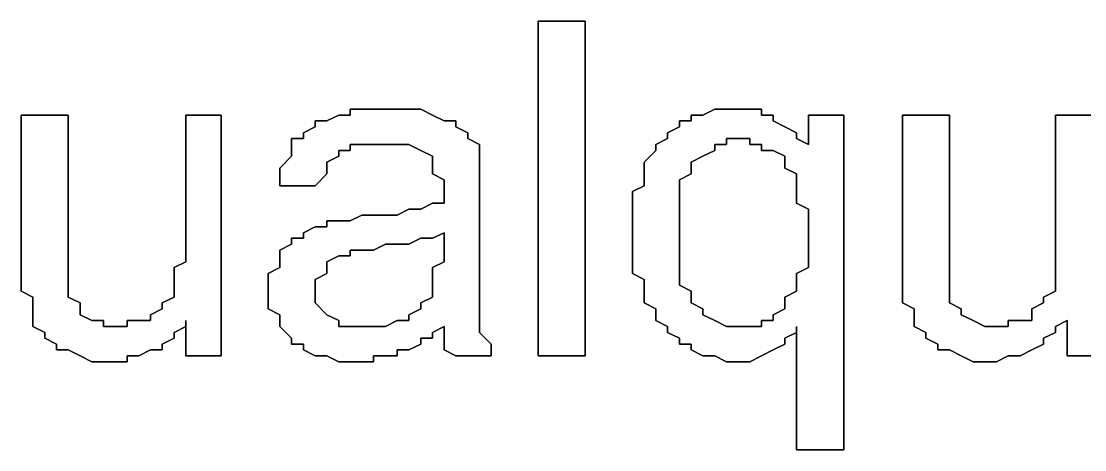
# Model space of a CAD drawing. Header units: metres. Extents: x 2.9 to 42.8, y 1.7 to 28.7.
# Drawn here: x 38.3046 to 38.6239, y 15.2365 to 15.3652 of the extents above; entities that cross this region are included whole.
import ezdxf

# ---------------------------------------------------------------- set-up
doc = ezdxf.new("R2010")
doc.units = ezdxf.units.M
doc.layers.add('GRIS', color=8, linetype='Continuous')

msp = doc.modelspace()

# ---------------------------------------------------------------- linework, layer by layer
at = {"layer": 'GRIS', "lineweight": -3}
for points in [[(38.4739, 15.3652), (38.4598, 15.3652), (38.4739, 15.3652)], [(38.4598, 15.3652), (38.4598, 15.2647), (38.4598, 15.3652)], [(38.4739, 15.2647), (38.4739, 15.3652), (38.4739, 15.2647)], [(38.3187, 15.337), (38.3046, 15.337), (38.3187, 15.337)], [(38.3046, 15.337), (38.3046, 15.2929), (38.3046, 15.337)], [(38.3187, 15.2964), (38.3187, 15.337), (38.3187, 15.2964)], [(38.3646, 15.337), (38.354, 15.337), (38.3646, 15.337)], [(38.354, 15.337), (38.354, 15.2982), (38.354, 15.337)], [(38.3646, 15.2647), (38.3646, 15.337), (38.3646, 15.2647)], [(38.3999, 15.337), (38.3963, 15.3353), (38.3999, 15.337)], [(38.4034, 15.337), (38.3999, 15.337), (38.4034, 15.337)], [(38.4069, 15.3388), (38.4034, 15.3388), (38.4069, 15.3388)], [(38.4034, 15.3388), (38.4034, 15.337), (38.4034, 15.3388)], [(38.4104, 15.3388), (38.4069, 15.3388), (38.4104, 15.3388)], [(38.414, 15.3388), (38.4104, 15.3388), (38.414, 15.3388)], [(38.4175, 15.3388), (38.414, 15.3388), (38.4175, 15.3388)], [(38.421, 15.3388), (38.4175, 15.3388), (38.421, 15.3388)], [(38.4246, 15.3388), (38.421, 15.3388), (38.4246, 15.3388)], [(38.4281, 15.337), (38.4246, 15.3388), (38.4281, 15.337)], [(38.4316, 15.3353), (38.4281, 15.337), (38.4316, 15.3353)], [(38.5092, 15.337), (38.5057, 15.337), (38.5092, 15.337)], [(38.5057, 15.337), (38.5057, 15.3353), (38.5057, 15.337)], [(38.5128, 15.3388), (38.5092, 15.337), (38.5128, 15.3388)], [(38.5163, 15.3388), (38.5128, 15.3388), (38.5163, 15.3388)], [(38.5198, 15.3388), (38.5163, 15.3388), (38.5198, 15.3388)], [(38.5233, 15.3388), (38.5198, 15.3388), (38.5233, 15.3388)], [(38.5269, 15.3388), (38.5233, 15.3388), (38.5269, 15.3388)], [(38.5269, 15.337), (38.5269, 15.3388), (38.5269, 15.337)], [(38.5304, 15.337), (38.5269, 15.337), (38.5304, 15.337)], [(38.5304, 15.3353), (38.5304, 15.337), (38.5304, 15.3353)], [(38.5516, 15.337), (38.541, 15.337), (38.5516, 15.337)], [(38.541, 15.337), (38.541, 15.3282), (38.541, 15.337)], [(38.5516, 15.2365), (38.5516, 15.337), (38.5516, 15.2365)], [(38.5833, 15.337), (38.5692, 15.337), (38.5833, 15.337)], [(38.5692, 15.337), (38.5692, 15.2929), (38.5692, 15.337)], [(38.5833, 15.2964), (38.5833, 15.337), (38.5833, 15.2964)], [(38.6292, 15.337), (38.6151, 15.337), (38.6292, 15.337)], [(38.6151, 15.337), (38.6151, 15.2982), (38.6151, 15.337)], [(38.3928, 15.3335), (38.3893, 15.3317), (38.3928, 15.3335)], [(38.3963, 15.3353), (38.3928, 15.3353), (38.3963, 15.3353)], [(38.3928, 15.3353), (38.3928, 15.3335), (38.3928, 15.3353)], [(38.4351, 15.3353), (38.4316, 15.3353), (38.4351, 15.3353)], [(38.4351, 15.3335), (38.4351, 15.3353), (38.4351, 15.3335)], [(38.4387, 15.3317), (38.4351, 15.3335), (38.4387, 15.3317)], [(38.5022, 15.3335), (38.4986, 15.3317), (38.5022, 15.3335)], [(38.5057, 15.3353), (38.5022, 15.3353), (38.5057, 15.3353)], [(38.5022, 15.3353), (38.5022, 15.3335), (38.5022, 15.3353)], [(38.5339, 15.3335), (38.5304, 15.3353), (38.5339, 15.3335)], [(38.5374, 15.3317), (38.5339, 15.3335), (38.5374, 15.3317)], [(38.3893, 15.33), (38.3857, 15.33), (38.3893, 15.33)], [(38.3857, 15.33), (38.3857, 15.3282), (38.3857, 15.33)], [(38.3893, 15.3317), (38.3893, 15.33), (38.3893, 15.3317)], [(38.4387, 15.33), (38.4387, 15.3317), (38.4387, 15.33)], [(38.4422, 15.3282), (38.4387, 15.33), (38.4422, 15.3282)], [(38.4986, 15.33), (38.4951, 15.3282), (38.4986, 15.33)], [(38.4986, 15.3317), (38.4986, 15.33), (38.4986, 15.3317)], [(38.5163, 15.3282), (38.5163, 15.33), (38.5163, 15.3282)], [(38.5163, 15.33), (38.5198, 15.33), (38.5163, 15.33)], [(38.5198, 15.33), (38.5233, 15.33), (38.5198, 15.33)], [(38.5233, 15.33), (38.5233, 15.3282), (38.5233, 15.33)], [(38.5374, 15.33), (38.5374, 15.3317), (38.5374, 15.33)], [(38.541, 15.3282), (38.5374, 15.33), (38.541, 15.3282)], [(38.3857, 15.3282), (38.3857, 15.3264), (38.3857, 15.3282)], [(38.3857, 15.3264), (38.3857, 15.3247), (38.3857, 15.3264)], [(38.3999, 15.3247), (38.3999, 15.3264), (38.3999, 15.3247)], [(38.3999, 15.3264), (38.4034, 15.3264), (38.3999, 15.3264)], [(38.4034, 15.3264), (38.4034, 15.3282), (38.4034, 15.3264)], [(38.4034, 15.3282), (38.4069, 15.3282), (38.4034, 15.3282)], [(38.4069, 15.3282), (38.4104, 15.3282), (38.4069, 15.3282)], [(38.4104, 15.3282), (38.414, 15.3282), (38.4104, 15.3282)], [(38.414, 15.3282), (38.4175, 15.3282), (38.414, 15.3282)], [(38.4175, 15.3282), (38.421, 15.3282), (38.4175, 15.3282)], [(38.421, 15.3282), (38.4246, 15.3264), (38.421, 15.3282)], [(38.4246, 15.3264), (38.4281, 15.3247), (38.4246, 15.3264)], [(38.4422, 15.3247), (38.4422, 15.3282), (38.4422, 15.3247)], [(38.4951, 15.3264), (38.4916, 15.3229), (38.4951, 15.3264)], [(38.4951, 15.3282), (38.4951, 15.3264), (38.4951, 15.3282)], [(38.5092, 15.3247), (38.5128, 15.3264), (38.5092, 15.3247)], [(38.5128, 15.3264), (38.5128, 15.3282), (38.5128, 15.3264)], [(38.5128, 15.3282), (38.5163, 15.3282), (38.5128, 15.3282)], [(38.5233, 15.3282), (38.5269, 15.3282), (38.5233, 15.3282)], [(38.5269, 15.3282), (38.5269, 15.3264), (38.5269, 15.3282)], [(38.5269, 15.3264), (38.5304, 15.3264), (38.5269, 15.3264)], [(38.5304, 15.3264), (38.5339, 15.3247), (38.5304, 15.3264)], [(38.3857, 15.3247), (38.3822, 15.3211), (38.3857, 15.3247)], [(38.3963, 15.3229), (38.3999, 15.3247), (38.3963, 15.3229)], [(38.4281, 15.3247), (38.4281, 15.3229), (38.4281, 15.3247)], [(38.4422, 15.3229), (38.4422, 15.3247), (38.4422, 15.3229)], [(38.5057, 15.3229), (38.5092, 15.3247), (38.5057, 15.3229)], [(38.5339, 15.3247), (38.5339, 15.3211), (38.5339, 15.3247)], [(38.3822, 15.3211), (38.3822, 15.3194), (38.3822, 15.3211)], [(38.3963, 15.3211), (38.3963, 15.3229), (38.3963, 15.3211)], [(38.3963, 15.3194), (38.3963, 15.3211), (38.3963, 15.3194)], [(38.4281, 15.3229), (38.4281, 15.3211), (38.4281, 15.3229)], [(38.4281, 15.3211), (38.4281, 15.3194), (38.4281, 15.3211)], [(38.4422, 15.3211), (38.4422, 15.3229), (38.4422, 15.3211)], [(38.4422, 15.3194), (38.4422, 15.3211), (38.4422, 15.3194)], [(38.4916, 15.3229), (38.4916, 15.3211), (38.4916, 15.3229)], [(38.4916, 15.3211), (38.4916, 15.3194), (38.4916, 15.3211)], [(38.5057, 15.3211), (38.5057, 15.3229), (38.5057, 15.3211)], [(38.5057, 15.3194), (38.5057, 15.3211), (38.5057, 15.3194)], [(38.5339, 15.3211), (38.5374, 15.3194), (38.5339, 15.3211)], [(38.3822, 15.3194), (38.3822, 15.3158), (38.3822, 15.3194)], [(38.3928, 15.3158), (38.3963, 15.3194), (38.3928, 15.3158)], [(38.4281, 15.3194), (38.4316, 15.3176), (38.4281, 15.3194)], [(38.4316, 15.3176), (38.4316, 15.3141), (38.4316, 15.3176)], [(38.4422, 15.3176), (38.4422, 15.3194), (38.4422, 15.3176)], [(38.4422, 15.3141), (38.4422, 15.3176), (38.4422, 15.3141)], [(38.4916, 15.3194), (38.4916, 15.3158), (38.4916, 15.3194)], [(38.5022, 15.3176), (38.5057, 15.3194), (38.5022, 15.3176)], [(38.5022, 15.3158), (38.5022, 15.3176), (38.5022, 15.3158)], [(38.5374, 15.3194), (38.5374, 15.3176), (38.5374, 15.3194)], [(38.5374, 15.3176), (38.5374, 15.3158), (38.5374, 15.3176)], [(38.3822, 15.3158), (38.3928, 15.3158), (38.3822, 15.3158)], [(38.4316, 15.3141), (38.4316, 15.3106), (38.4316, 15.3141)], [(38.4422, 15.3123), (38.4422, 15.3141), (38.4422, 15.3123)], [(38.4916, 15.3158), (38.4881, 15.3141), (38.4916, 15.3158)], [(38.4881, 15.3141), (38.4881, 15.3123), (38.4881, 15.3141)], [(38.5022, 15.3123), (38.5022, 15.3158), (38.5022, 15.3123)], [(38.5374, 15.3158), (38.5374, 15.3141), (38.5374, 15.3158)], [(38.5374, 15.3141), (38.5374, 15.3106), (38.5374, 15.3141)], [(38.4281, 15.3106), (38.4246, 15.3088), (38.4281, 15.3106)], [(38.4316, 15.3106), (38.4281, 15.3106), (38.4316, 15.3106)], [(38.4422, 15.2947), (38.4422, 15.3123), (38.4422, 15.2947)], [(38.4881, 15.3123), (38.4881, 15.3088), (38.4881, 15.3123)], [(38.5022, 15.3106), (38.5022, 15.3123), (38.5022, 15.3106)], [(38.5022, 15.3088), (38.5022, 15.3106), (38.5022, 15.3088)], [(38.5374, 15.3106), (38.541, 15.3088), (38.5374, 15.3106)], [(38.421, 15.3088), (38.4175, 15.307), (38.421, 15.3088)], [(38.4246, 15.3088), (38.421, 15.3088), (38.4246, 15.3088)], [(38.4881, 15.3088), (38.4881, 15.307), (38.4881, 15.3088)], [(38.5022, 15.3053), (38.5022, 15.3088), (38.5022, 15.3053)], [(38.541, 15.3088), (38.541, 15.3053), (38.541, 15.3088)], [(38.3999, 15.3053), (38.3963, 15.3053), (38.3999, 15.3053)], [(38.3963, 15.3053), (38.3963, 15.3035), (38.3963, 15.3053)], [(38.4034, 15.3053), (38.3999, 15.3053), (38.4034, 15.3053)], [(38.4069, 15.307), (38.4034, 15.3053), (38.4069, 15.307)], [(38.4104, 15.307), (38.4069, 15.307), (38.4104, 15.307)], [(38.414, 15.307), (38.4104, 15.307), (38.414, 15.307)], [(38.4175, 15.307), (38.414, 15.307), (38.4175, 15.307)], [(38.4881, 15.307), (38.4881, 15.3053), (38.4881, 15.307)], [(38.4881, 15.3053), (38.4881, 15.3017), (38.4881, 15.3053)], [(38.5022, 15.3017), (38.5022, 15.3053), (38.5022, 15.3017)], [(38.541, 15.3053), (38.541, 15.3035), (38.541, 15.3053)], [(38.3928, 15.3035), (38.3893, 15.3017), (38.3928, 15.3035)], [(38.3893, 15.3017), (38.3893, 15.3), (38.3893, 15.3017)], [(38.3963, 15.3035), (38.3928, 15.3035), (38.3963, 15.3035)], [(38.4281, 15.3), (38.4316, 15.3017), (38.4281, 15.3)], [(38.4316, 15.3017), (38.4316, 15.2964), (38.4316, 15.3017)], [(38.4881, 15.3017), (38.4881, 15.3), (38.4881, 15.3017)], [(38.5022, 15.2982), (38.5022, 15.3017), (38.5022, 15.2982)], [(38.541, 15.3035), (38.541, 15.3), (38.541, 15.3035)], [(38.354, 15.2982), (38.354, 15.2964), (38.354, 15.2982)], [(38.3857, 15.2982), (38.3822, 15.2964), (38.3857, 15.2982)], [(38.3893, 15.3), (38.3857, 15.3), (38.3893, 15.3)], [(38.3857, 15.3), (38.3857, 15.2982), (38.3857, 15.3)], [(38.4104, 15.2964), (38.414, 15.2982), (38.4104, 15.2964)], [(38.414, 15.2982), (38.4175, 15.2982), (38.414, 15.2982)], [(38.4175, 15.2982), (38.421, 15.2982), (38.4175, 15.2982)], [(38.421, 15.2982), (38.4246, 15.3), (38.421, 15.2982)], [(38.4246, 15.3), (38.4281, 15.3), (38.4246, 15.3)], [(38.4881, 15.3), (38.4881, 15.2964), (38.4881, 15.3)], [(38.5022, 15.2964), (38.5022, 15.2982), (38.5022, 15.2964)], [(38.541, 15.3), (38.541, 15.2964), (38.541, 15.3)], [(38.6151, 15.2982), (38.6151, 15.2964), (38.6151, 15.2982)], [(38.3187, 15.2947), (38.3187, 15.2964), (38.3187, 15.2947)], [(38.3187, 15.2912), (38.3187, 15.2947), (38.3187, 15.2912)], [(38.354, 15.2964), (38.354, 15.2929), (38.354, 15.2964)], [(38.3822, 15.2964), (38.3822, 15.2929), (38.3822, 15.2964)], [(38.3963, 15.2929), (38.3999, 15.2947), (38.3963, 15.2929)], [(38.3999, 15.2947), (38.4034, 15.2947), (38.3999, 15.2947)], [(38.4034, 15.2947), (38.4034, 15.2964), (38.4034, 15.2947)], [(38.4034, 15.2964), (38.4069, 15.2964), (38.4034, 15.2964)], [(38.4069, 15.2964), (38.4104, 15.2964), (38.4069, 15.2964)], [(38.4316, 15.2964), (38.4316, 15.2929), (38.4316, 15.2964)], [(38.4422, 15.2912), (38.4422, 15.2947), (38.4422, 15.2912)], [(38.4881, 15.2964), (38.4881, 15.2947), (38.4881, 15.2964)], [(38.4881, 15.2947), (38.4881, 15.2912), (38.4881, 15.2947)], [(38.5022, 15.2929), (38.5022, 15.2964), (38.5022, 15.2929)], [(38.541, 15.2964), (38.541, 15.2947), (38.541, 15.2964)], [(38.541, 15.2947), (38.541, 15.2912), (38.541, 15.2947)], [(38.5833, 15.2947), (38.5833, 15.2964), (38.5833, 15.2947)], [(38.5833, 15.2912), (38.5833, 15.2947), (38.5833, 15.2912)], [(38.6151, 15.2964), (38.6151, 15.2929), (38.6151, 15.2964)], [(38.3046, 15.2929), (38.3046, 15.2894), (38.3046, 15.2929)], [(38.354, 15.2929), (38.3505, 15.2912), (38.354, 15.2929)], [(38.3822, 15.2929), (38.3822, 15.2912), (38.3822, 15.2929)], [(38.3963, 15.2912), (38.3963, 15.2929), (38.3963, 15.2912)], [(38.4316, 15.2929), (38.4281, 15.2912), (38.4316, 15.2929)], [(38.5022, 15.2912), (38.5022, 15.2929), (38.5022, 15.2912)], [(38.5692, 15.2929), (38.5692, 15.2894), (38.5692, 15.2929)], [(38.6151, 15.2929), (38.6151, 15.2912), (38.6151, 15.2929)], [(38.3046, 15.2894), (38.3046, 15.2876), (38.3046, 15.2894)], [(38.3187, 15.2876), (38.3187, 15.2912), (38.3187, 15.2876)], [(38.3505, 15.2912), (38.3505, 15.2876), (38.3505, 15.2912)], [(38.3822, 15.2912), (38.3787, 15.2894), (38.3822, 15.2912)], [(38.3787, 15.2894), (38.3787, 15.2859), (38.3787, 15.2894)], [(38.3928, 15.2876), (38.3963, 15.2894), (38.3928, 15.2876)], [(38.3963, 15.2894), (38.3963, 15.2912), (38.3963, 15.2894)], [(38.4281, 15.2912), (38.4281, 15.2876), (38.4281, 15.2912)], [(38.4422, 15.2876), (38.4422, 15.2912), (38.4422, 15.2876)], [(38.4881, 15.2912), (38.4881, 15.2894), (38.4881, 15.2912)], [(38.4881, 15.2894), (38.4916, 15.2876), (38.4881, 15.2894)], [(38.5022, 15.2876), (38.5022, 15.2912), (38.5022, 15.2876)], [(38.541, 15.2912), (38.5374, 15.2894), (38.541, 15.2912)], [(38.5374, 15.2894), (38.5374, 15.2876), (38.5374, 15.2894)], [(38.5692, 15.2894), (38.5692, 15.2876), (38.5692, 15.2894)], [(38.5833, 15.2876), (38.5833, 15.2912), (38.5833, 15.2876)], [(38.6151, 15.2912), (38.6151, 15.2876), (38.6151, 15.2912)], [(38.3046, 15.2876), (38.3046, 15.2841), (38.3046, 15.2876)], [(38.3187, 15.2859), (38.3187, 15.2876), (38.3187, 15.2859)], [(38.3187, 15.2841), (38.3187, 15.2859), (38.3187, 15.2841)], [(38.3505, 15.2876), (38.3505, 15.2859), (38.3505, 15.2876)], [(38.3505, 15.2859), (38.3505, 15.2841), (38.3505, 15.2859)], [(38.3787, 15.2859), (38.3787, 15.2841), (38.3787, 15.2859)], [(38.3928, 15.2859), (38.3928, 15.2876), (38.3928, 15.2859)], [(38.3928, 15.2841), (38.3928, 15.2859), (38.3928, 15.2841)], [(38.4281, 15.2876), (38.4281, 15.2859), (38.4281, 15.2876)], [(38.4281, 15.2859), (38.4281, 15.2841), (38.4281, 15.2859)], [(38.4422, 15.2859), (38.4422, 15.2876), (38.4422, 15.2859)], [(38.4422, 15.2823), (38.4422, 15.2859), (38.4422, 15.2823)], [(38.4916, 15.2876), (38.4916, 15.2841), (38.4916, 15.2876)], [(38.5022, 15.2859), (38.5022, 15.2876), (38.5022, 15.2859)], [(38.5057, 15.2841), (38.5022, 15.2859), (38.5057, 15.2841)], [(38.5374, 15.2876), (38.5374, 15.2859), (38.5374, 15.2876)], [(38.5374, 15.2859), (38.5374, 15.2841), (38.5374, 15.2859)], [(38.5692, 15.2876), (38.5692, 15.2841), (38.5692, 15.2876)], [(38.5833, 15.2859), (38.5833, 15.2876), (38.5833, 15.2859)], [(38.5833, 15.2841), (38.5833, 15.2859), (38.5833, 15.2841)], [(38.6151, 15.2876), (38.6151, 15.2859), (38.6151, 15.2876)], [(38.6151, 15.2859), (38.6151, 15.2841), (38.6151, 15.2859)], [(38.3046, 15.2841), (38.3081, 15.2823), (38.3046, 15.2841)], [(38.3081, 15.2823), (38.3081, 15.2806), (38.3081, 15.2823)], [(38.3187, 15.2823), (38.3187, 15.2841), (38.3187, 15.2823)], [(38.3223, 15.2806), (38.3187, 15.2823), (38.3223, 15.2806)], [(38.3505, 15.2823), (38.3469, 15.2806), (38.3505, 15.2823)], [(38.3505, 15.2841), (38.3505, 15.2823), (38.3505, 15.2841)], [(38.3787, 15.2841), (38.3787, 15.2806), (38.3787, 15.2841)], [(38.3928, 15.2823), (38.3928, 15.2841), (38.3928, 15.2823)], [(38.3928, 15.2806), (38.3928, 15.2823), (38.3928, 15.2806)], [(38.4281, 15.2823), (38.4246, 15.2806), (38.4281, 15.2823)], [(38.4281, 15.2841), (38.4281, 15.2823), (38.4281, 15.2841)], [(38.4422, 15.2806), (38.4422, 15.2823), (38.4422, 15.2806)], [(38.4916, 15.2841), (38.4916, 15.2823), (38.4916, 15.2841)], [(38.4916, 15.2823), (38.4916, 15.2806), (38.4916, 15.2823)], [(38.5057, 15.2823), (38.5057, 15.2841), (38.5057, 15.2823)], [(38.5057, 15.2806), (38.5057, 15.2823), (38.5057, 15.2806)], [(38.5374, 15.2841), (38.5339, 15.2823), (38.5374, 15.2841)], [(38.5339, 15.2823), (38.5339, 15.2806), (38.5339, 15.2823)], [(38.5692, 15.2841), (38.5692, 15.2823), (38.5692, 15.2841)], [(38.5692, 15.2823), (38.5692, 15.2806), (38.5692, 15.2823)], [(38.5833, 15.2823), (38.5833, 15.2841), (38.5833, 15.2823)], [(38.5833, 15.2806), (38.5833, 15.2823), (38.5833, 15.2806)], [(38.6151, 15.2841), (38.6115, 15.2823), (38.6151, 15.2841)], [(38.6115, 15.2823), (38.6115, 15.2806), (38.6115, 15.2823)], [(38.3081, 15.2806), (38.3081, 15.2788), (38.3081, 15.2806)], [(38.3081, 15.2788), (38.3081, 15.2753), (38.3081, 15.2788)], [(38.3223, 15.2788), (38.3223, 15.2806), (38.3223, 15.2788)], [(38.3223, 15.277), (38.3223, 15.2788), (38.3223, 15.277)], [(38.3469, 15.2788), (38.3434, 15.277), (38.3469, 15.2788)], [(38.3469, 15.2806), (38.3469, 15.2788), (38.3469, 15.2806)], [(38.3787, 15.2806), (38.3787, 15.2788), (38.3787, 15.2806)], [(38.3787, 15.2788), (38.3822, 15.277), (38.3787, 15.2788)], [(38.3963, 15.277), (38.3928, 15.2806), (38.3963, 15.277)], [(38.4246, 15.2788), (38.421, 15.277), (38.4246, 15.2788)], [(38.4246, 15.2806), (38.4246, 15.2788), (38.4246, 15.2806)], [(38.4422, 15.2788), (38.4422, 15.2806), (38.4422, 15.2788)], [(38.4422, 15.277), (38.4422, 15.2788), (38.4422, 15.277)], [(38.4916, 15.2806), (38.4951, 15.2788), (38.4916, 15.2806)], [(38.4951, 15.2788), (38.4951, 15.277), (38.4951, 15.2788)], [(38.5092, 15.2788), (38.5057, 15.2806), (38.5092, 15.2788)], [(38.5092, 15.277), (38.5092, 15.2788), (38.5092, 15.277)], [(38.5339, 15.2788), (38.5304, 15.277), (38.5339, 15.2788)], [(38.5339, 15.2806), (38.5339, 15.2788), (38.5339, 15.2806)], [(38.5692, 15.2806), (38.5727, 15.2788), (38.5692, 15.2806)], [(38.5727, 15.2788), (38.5727, 15.2753), (38.5727, 15.2788)], [(38.5868, 15.2788), (38.5833, 15.2806), (38.5868, 15.2788)], [(38.5868, 15.277), (38.5868, 15.2788), (38.5868, 15.277)], [(38.6115, 15.2806), (38.608, 15.2788), (38.6115, 15.2806)], [(38.608, 15.2788), (38.608, 15.277), (38.608, 15.2788)], [(38.3258, 15.2753), (38.3223, 15.277), (38.3258, 15.2753)], [(38.3434, 15.277), (38.3434, 15.2753), (38.3434, 15.277)], [(38.3822, 15.277), (38.3822, 15.2753), (38.3822, 15.277)], [(38.3999, 15.2753), (38.3963, 15.277), (38.3999, 15.2753)], [(38.421, 15.277), (38.421, 15.2753), (38.421, 15.277)], [(38.4422, 15.2753), (38.4422, 15.277), (38.4422, 15.2753)], [(38.4951, 15.277), (38.4951, 15.2753), (38.4951, 15.277)], [(38.5128, 15.2753), (38.5092, 15.277), (38.5128, 15.2753)], [(38.5304, 15.277), (38.5304, 15.2753), (38.5304, 15.277)], [(38.5904, 15.2753), (38.5868, 15.277), (38.5904, 15.2753)], [(38.608, 15.277), (38.608, 15.2753), (38.608, 15.277)], [(38.3081, 15.2753), (38.3081, 15.2735), (38.3081, 15.2753)], [(38.3081, 15.2735), (38.3117, 15.2717), (38.3081, 15.2735)], [(38.3293, 15.2753), (38.3258, 15.2753), (38.3293, 15.2753)], [(38.3293, 15.2735), (38.3293, 15.2753), (38.3293, 15.2735)], [(38.3328, 15.2735), (38.3293, 15.2735), (38.3328, 15.2735)], [(38.3364, 15.2735), (38.3328, 15.2735), (38.3364, 15.2735)], [(38.3399, 15.2753), (38.3364, 15.2753), (38.3399, 15.2753)], [(38.3364, 15.2753), (38.3364, 15.2735), (38.3364, 15.2753)], [(38.3434, 15.2753), (38.3399, 15.2753), (38.3434, 15.2753)], [(38.3505, 15.2717), (38.354, 15.2735), (38.3505, 15.2717)], [(38.354, 15.2735), (38.354, 15.2753), (38.354, 15.2735)], [(38.354, 15.2753), (38.354, 15.2647), (38.354, 15.2753)], [(38.3822, 15.2753), (38.3822, 15.2735), (38.3822, 15.2753)], [(38.3822, 15.2735), (38.3857, 15.27), (38.3822, 15.2735)], [(38.3999, 15.2735), (38.3999, 15.2753), (38.3999, 15.2735)], [(38.4034, 15.2735), (38.3999, 15.2735), (38.4034, 15.2735)], [(38.4069, 15.2735), (38.4034, 15.2735), (38.4069, 15.2735)], [(38.4104, 15.2735), (38.4069, 15.2735), (38.4104, 15.2735)], [(38.414, 15.2735), (38.4104, 15.2735), (38.414, 15.2735)], [(38.4175, 15.2753), (38.414, 15.2735), (38.4175, 15.2753)], [(38.421, 15.2753), (38.4175, 15.2753), (38.421, 15.2753)], [(38.4281, 15.2717), (38.4316, 15.2735), (38.4281, 15.2717)], [(38.4316, 15.2735), (38.4316, 15.2717), (38.4316, 15.2735)], [(38.4422, 15.2735), (38.4422, 15.2753), (38.4422, 15.2735)], [(38.4422, 15.2717), (38.4422, 15.2735), (38.4422, 15.2717)], [(38.4951, 15.2753), (38.4986, 15.2735), (38.4951, 15.2753)], [(38.4986, 15.2735), (38.4986, 15.2717), (38.4986, 15.2735)], [(38.5163, 15.2735), (38.5128, 15.2753), (38.5163, 15.2735)], [(38.5198, 15.2735), (38.5163, 15.2735), (38.5198, 15.2735)], [(38.5233, 15.2735), (38.5198, 15.2735), (38.5233, 15.2735)], [(38.5269, 15.2735), (38.5233, 15.2735), (38.5269, 15.2735)], [(38.5304, 15.2753), (38.5269, 15.2753), (38.5304, 15.2753)], [(38.5269, 15.2753), (38.5269, 15.2735), (38.5269, 15.2753)], [(38.5374, 15.2717), (38.5374, 15.2735), (38.5374, 15.2717)], [(38.5374, 15.2735), (38.5374, 15.2365), (38.5374, 15.2735)], [(38.5727, 15.2753), (38.5727, 15.2735), (38.5727, 15.2753)], [(38.5727, 15.2735), (38.5762, 15.2717), (38.5727, 15.2735)], [(38.5939, 15.2735), (38.5904, 15.2753), (38.5939, 15.2735)], [(38.5974, 15.2735), (38.5939, 15.2735), (38.5974, 15.2735)], [(38.6009, 15.2735), (38.5974, 15.2735), (38.6009, 15.2735)], [(38.6045, 15.2753), (38.6009, 15.2753), (38.6045, 15.2753)], [(38.6009, 15.2753), (38.6009, 15.2735), (38.6009, 15.2753)], [(38.608, 15.2753), (38.6045, 15.2753), (38.608, 15.2753)], [(38.6151, 15.2735), (38.6186, 15.2753), (38.6151, 15.2735)], [(38.6151, 15.2717), (38.6151, 15.2735), (38.6151, 15.2717)], [(38.6186, 15.2753), (38.6186, 15.2647), (38.6186, 15.2753)], [(38.3117, 15.2717), (38.3117, 15.27), (38.3117, 15.2717)], [(38.3117, 15.27), (38.3152, 15.2682), (38.3117, 15.27)], [(38.3469, 15.2682), (38.3505, 15.27), (38.3469, 15.2682)], [(38.3505, 15.27), (38.3505, 15.2717), (38.3505, 15.27)], [(38.3857, 15.27), (38.3857, 15.2682), (38.3857, 15.27)], [(38.4246, 15.2682), (38.4246, 15.27), (38.4246, 15.2682)], [(38.4246, 15.27), (38.4281, 15.27), (38.4246, 15.27)], [(38.4281, 15.27), (38.4281, 15.2717), (38.4281, 15.27)], [(38.4316, 15.2717), (38.4316, 15.27), (38.4316, 15.2717)], [(38.4316, 15.27), (38.4316, 15.2665), (38.4316, 15.27)], [(38.4457, 15.2682), (38.4422, 15.2717), (38.4457, 15.2682)], [(38.4986, 15.2717), (38.5022, 15.27), (38.4986, 15.2717)], [(38.5022, 15.27), (38.5022, 15.2682), (38.5022, 15.27)], [(38.5339, 15.27), (38.5374, 15.2717), (38.5339, 15.27)], [(38.5339, 15.2682), (38.5339, 15.27), (38.5339, 15.2682)], [(38.5762, 15.2717), (38.5762, 15.27), (38.5762, 15.2717)], [(38.5762, 15.27), (38.5798, 15.2682), (38.5762, 15.27)], [(38.6115, 15.27), (38.6151, 15.2717), (38.6115, 15.27)], [(38.6115, 15.2682), (38.6115, 15.27), (38.6115, 15.2682)], [(38.3152, 15.2682), (38.3152, 15.2665), (38.3152, 15.2682)], [(38.3152, 15.2665), (38.3187, 15.2665), (38.3152, 15.2665)], [(38.3187, 15.2665), (38.3223, 15.2647), (38.3187, 15.2665)], [(38.3399, 15.2647), (38.3434, 15.2665), (38.3399, 15.2647)], [(38.3434, 15.2665), (38.3469, 15.2665), (38.3434, 15.2665)], [(38.3469, 15.2665), (38.3469, 15.2682), (38.3469, 15.2665)], [(38.3857, 15.2682), (38.3893, 15.2682), (38.3857, 15.2682)], [(38.3893, 15.2682), (38.3893, 15.2665), (38.3893, 15.2682)], [(38.3893, 15.2665), (38.3928, 15.2647), (38.3893, 15.2665)], [(38.4175, 15.2647), (38.4175, 15.2665), (38.4175, 15.2647)], [(38.4175, 15.2665), (38.421, 15.2665), (38.4175, 15.2665)], [(38.421, 15.2665), (38.4246, 15.2682), (38.421, 15.2665)], [(38.4316, 15.2665), (38.4351, 15.2647), (38.4316, 15.2665)], [(38.4457, 15.2665), (38.4457, 15.2682), (38.4457, 15.2665)], [(38.4457, 15.2647), (38.4457, 15.2665), (38.4457, 15.2647)], [(38.5022, 15.2682), (38.5057, 15.2682), (38.5022, 15.2682)], [(38.5057, 15.2682), (38.5057, 15.2665), (38.5057, 15.2682)], [(38.5057, 15.2665), (38.5092, 15.2647), (38.5057, 15.2665)], [(38.5269, 15.2647), (38.5304, 15.2665), (38.5269, 15.2647)], [(38.5304, 15.2665), (38.5339, 15.2682), (38.5304, 15.2665)], [(38.5798, 15.2682), (38.5798, 15.2665), (38.5798, 15.2682)], [(38.5798, 15.2665), (38.5833, 15.2665), (38.5798, 15.2665)], [(38.5833, 15.2665), (38.5868, 15.2647), (38.5833, 15.2665)], [(38.6045, 15.2647), (38.608, 15.2665), (38.6045, 15.2647)], [(38.608, 15.2665), (38.6115, 15.2682), (38.608, 15.2665)], [(38.3223, 15.2647), (38.3258, 15.2629), (38.3223, 15.2647)], [(38.3258, 15.2629), (38.3293, 15.2629), (38.3258, 15.2629)], [(38.3293, 15.2629), (38.3328, 15.2629), (38.3293, 15.2629)], [(38.3328, 15.2629), (38.3364, 15.2629), (38.3328, 15.2629)], [(38.3364, 15.2629), (38.3364, 15.2647), (38.3364, 15.2629)], [(38.3364, 15.2647), (38.3399, 15.2647), (38.3364, 15.2647)], [(38.354, 15.2647), (38.3646, 15.2647), (38.354, 15.2647)], [(38.3928, 15.2647), (38.3963, 15.2647), (38.3928, 15.2647)], [(38.3963, 15.2647), (38.3999, 15.2629), (38.3963, 15.2647)], [(38.3999, 15.2629), (38.4034, 15.2629), (38.3999, 15.2629)], [(38.4034, 15.2629), (38.4069, 15.2629), (38.4034, 15.2629)], [(38.4069, 15.2629), (38.4104, 15.2629), (38.4069, 15.2629)], [(38.4104, 15.2629), (38.4104, 15.2647), (38.4104, 15.2629)], [(38.4104, 15.2647), (38.414, 15.2647), (38.4104, 15.2647)], [(38.414, 15.2647), (38.4175, 15.2647), (38.414, 15.2647)], [(38.4351, 15.2647), (38.4457, 15.2647), (38.4351, 15.2647)], [(38.4598, 15.2647), (38.4739, 15.2647), (38.4598, 15.2647)], [(38.5092, 15.2647), (38.5128, 15.2647), (38.5092, 15.2647)], [(38.5128, 15.2647), (38.5163, 15.2629), (38.5128, 15.2647)], [(38.5163, 15.2629), (38.5198, 15.2629), (38.5163, 15.2629)], [(38.5198, 15.2629), (38.5233, 15.2629), (38.5198, 15.2629)], [(38.5233, 15.2629), (38.5269, 15.2647), (38.5233, 15.2629)], [(38.5868, 15.2647), (38.5904, 15.2629), (38.5868, 15.2647)], [(38.5904, 15.2629), (38.5939, 15.2629), (38.5904, 15.2629)], [(38.5939, 15.2629), (38.5974, 15.2629), (38.5939, 15.2629)], [(38.5974, 15.2629), (38.6009, 15.2647), (38.5974, 15.2629)], [(38.6009, 15.2647), (38.6045, 15.2647), (38.6009, 15.2647)], [(38.6186, 15.2647), (38.6292, 15.2647), (38.6186, 15.2647)], [(38.5374, 15.2365), (38.5516, 15.2365), (38.5374, 15.2365)]]:
    msp.add_lwpolyline(points, dxfattribs=at)

doc.saveas('drawing.dxf')
